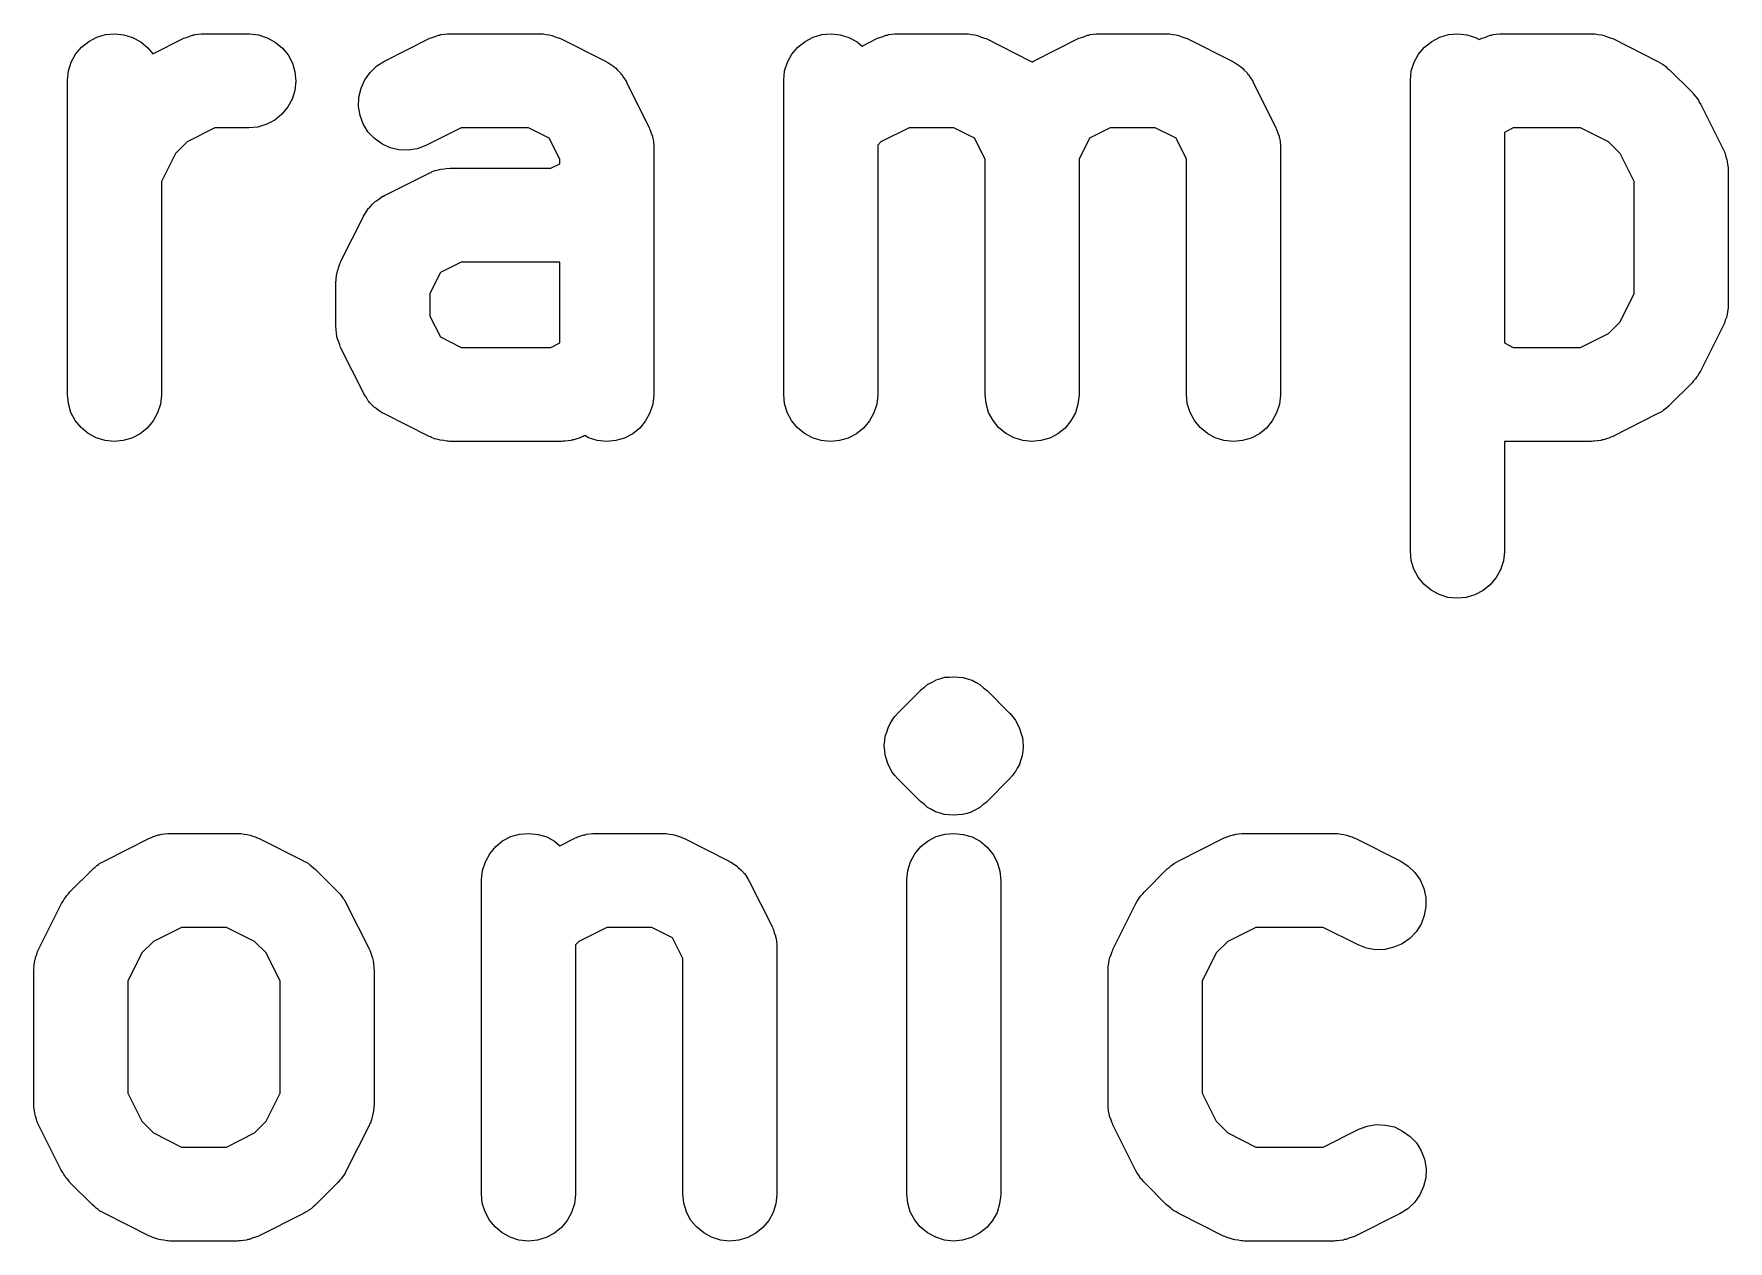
# Model space of a CAD drawing. Extents: x 89.4 to 162.8, y -140.2 to -79.8.
# Drawn here: x 139.05 to 144.46, y -139.26 to -135.41 of the extents above; entities that cross this region are included whole.
import ezdxf

# ---------------------------------------------------------------- set-up
doc = ezdxf.new("R2010")
doc.units = 0
doc.header["$MEASUREMENT"] = 0
doc.layers.add('BLACK', color=7, linetype='CONTINUOUS')

msp = doc.modelspace()

# ---------------------------------------------------------------- linework, layer by layer
at = {"layer": 'BLACK', "linetype": 'CONTINUOUS'}
for p, q in [((139.202, -135.456), (139.225, -135.438)), ((139.225, -135.438), (139.251, -135.424)), ((139.251, -135.424), (139.279, -135.416)), ((139.279, -135.416), (139.308, -135.414)), ((139.308, -135.414), (139.337, -135.417)), ((139.337, -135.417), (139.365, -135.425)), ((139.365, -135.425), (139.391, -135.439)), ((139.391, -135.439), (139.414, -135.458)), ((139.43, -135.478), (139.526, -135.429)), ((139.526, -135.429), (139.528, -135.428)), ((139.528, -135.428), (139.532, -135.427)), ((139.532, -135.427), (139.536, -135.425)), ((139.536, -135.425), (139.546, -135.422)), ((139.546, -135.422), (139.555, -135.418)), ((139.555, -135.418), (139.559, -135.418)), ((139.559, -135.418), (139.564, -135.416)), ((139.564, -135.416), (139.574, -135.415)), ((139.574, -135.415), (139.584, -135.414)), ((139.584, -135.414), (139.588, -135.414)), ((139.588, -135.414), (139.593, -135.414)), ((139.593, -135.414), (139.736, -135.414)), ((139.736, -135.414), (139.738, -135.414)), ((139.738, -135.414), (139.767, -135.417)), ((139.767, -135.417), (139.795, -135.426)), ((139.795, -135.426), (139.82, -135.44)), ((139.82, -135.44), (139.843, -135.459)), ((140.169, -135.501), (140.311, -135.429)), ((140.311, -135.429), (140.313, -135.428)), ((140.313, -135.428), (140.318, -135.427)), ((140.318, -135.427), (140.321, -135.425)), ((140.321, -135.425), (140.331, -135.422)), ((140.331, -135.422), (140.341, -135.418)), ((140.341, -135.418), (140.345, -135.418)), ((140.345, -135.418), (140.349, -135.416)), ((140.349, -135.416), (140.36, -135.415)), ((140.36, -135.415), (140.37, -135.414)), ((140.37, -135.414), (140.374, -135.414)), ((140.374, -135.414), (140.379, -135.414)), ((140.379, -135.414), (140.664, -135.414)), ((140.664, -135.414), (140.666, -135.414)), ((140.666, -135.414), (140.671, -135.414)), ((140.671, -135.414), (140.675, -135.414)), ((140.675, -135.414), (140.685, -135.416)), ((140.685, -135.416), (140.695, -135.417)), ((140.695, -135.417), (140.7, -135.418)), ((140.7, -135.418), (140.704, -135.419)), ((140.704, -135.419), (140.714, -135.423)), ((140.714, -135.423), (140.723, -135.426)), ((140.723, -135.426), (140.727, -135.428)), ((140.727, -135.428), (140.731, -135.429)), ((140.731, -135.429), (140.874, -135.501)), ((141.488, -135.456), (141.511, -135.438)), ((141.511, -135.438), (141.537, -135.424)), ((141.537, -135.424), (141.565, -135.416)), ((141.565, -135.416), (141.594, -135.414)), ((141.594, -135.414), (141.623, -135.417)), ((141.623, -135.417), (141.651, -135.425)), ((141.651, -135.425), (141.677, -135.439)), ((141.677, -135.439), (141.693, -135.453)), ((141.693, -135.453), (141.74, -135.429)), ((141.74, -135.429), (141.742, -135.428)), ((141.742, -135.428), (141.746, -135.427)), ((141.746, -135.427), (141.75, -135.425)), ((141.75, -135.425), (141.76, -135.422)), ((141.76, -135.422), (141.769, -135.418)), ((141.769, -135.418), (141.774, -135.418)), ((141.774, -135.418), (141.778, -135.416)), ((141.778, -135.416), (141.788, -135.415)), ((141.788, -135.415), (141.798, -135.414)), ((141.798, -135.414), (141.803, -135.414)), ((141.803, -135.414), (141.807, -135.414)), ((141.807, -135.414), (142.021, -135.414)), ((142.021, -135.414), (142.024, -135.414)), ((142.024, -135.414), (142.028, -135.414)), ((142.028, -135.414), (142.032, -135.414)), ((142.032, -135.414), (142.042, -135.416)), ((142.042, -135.416), (142.053, -135.417)), ((142.053, -135.417), (142.057, -135.418)), ((142.057, -135.418), (142.061, -135.419)), ((142.061, -135.419), (142.071, -135.423)), ((142.071, -135.423), (142.081, -135.426)), ((142.081, -135.426), (142.084, -135.428)), ((142.084, -135.428), (142.089, -135.429)), ((142.089, -135.429), (142.231, -135.501)), ((142.24, -135.501), (142.383, -135.429)), ((142.383, -135.429), (142.385, -135.428)), ((142.385, -135.428), (142.389, -135.427)), ((142.389, -135.427), (142.393, -135.425)), ((142.393, -135.425), (142.403, -135.422)), ((142.403, -135.422), (142.412, -135.418)), ((142.412, -135.418), (142.417, -135.418)), ((142.417, -135.418), (142.421, -135.416)), ((142.421, -135.416), (142.431, -135.415)), ((142.431, -135.415), (142.441, -135.414)), ((142.441, -135.414), (142.446, -135.414)), ((142.446, -135.414), (142.45, -135.414)), ((142.45, -135.414), (142.664, -135.414)), ((142.664, -135.414), (142.666, -135.414)), ((142.666, -135.414), (142.671, -135.414)), ((142.671, -135.414), (142.675, -135.414)), ((142.675, -135.414), (142.685, -135.416)), ((142.685, -135.416), (142.695, -135.417)), ((142.695, -135.417), (142.7, -135.418)), ((142.7, -135.418), (142.704, -135.419)), ((142.704, -135.419), (142.714, -135.423)), ((142.714, -135.423), (142.723, -135.426)), ((142.723, -135.426), (142.727, -135.428)), ((142.727, -135.428), (142.731, -135.429)), ((142.731, -135.429), (142.874, -135.501)), ((143.488, -135.456), (143.511, -135.438)), ((143.511, -135.438), (143.537, -135.424)), ((143.537, -135.424), (143.565, -135.416)), ((143.565, -135.416), (143.594, -135.414)), ((143.594, -135.414), (143.623, -135.417)), ((143.623, -135.417), (143.651, -135.425)), ((143.651, -135.425), (143.663, -135.432)), ((143.663, -135.432), (143.669, -135.429)), ((143.669, -135.429), (143.671, -135.428)), ((143.671, -135.428), (143.675, -135.427)), ((143.675, -135.427), (143.679, -135.425)), ((143.679, -135.425), (143.688, -135.422)), ((143.688, -135.422), (143.698, -135.418)), ((143.698, -135.418), (143.702, -135.418)), ((143.702, -135.418), (143.707, -135.416)), ((143.707, -135.416), (143.717, -135.415)), ((143.717, -135.415), (143.727, -135.414)), ((143.727, -135.414), (143.731, -135.414)), ((143.731, -135.414), (143.736, -135.414)), ((143.736, -135.414), (144.021, -135.414)), ((144.021, -135.414), (144.024, -135.414)), ((144.024, -135.414), (144.028, -135.414)), ((144.028, -135.414), (144.032, -135.414)), ((144.032, -135.414), (144.042, -135.416)), ((144.042, -135.416), (144.053, -135.417)), ((144.053, -135.417), (144.057, -135.418)), ((144.057, -135.418), (144.061, -135.419)), ((144.061, -135.419), (144.071, -135.423)), ((144.071, -135.423), (144.081, -135.426)), ((144.081, -135.426), (144.084, -135.428)), ((144.084, -135.428), (144.089, -135.429)), ((144.089, -135.429), (144.231, -135.501)), ((139.169, -135.504), (139.183, -135.479)), ((139.183, -135.479), (139.202, -135.456)), ((139.414, -135.458), (139.43, -135.478)), ((139.843, -135.459), (139.861, -135.481)), ((139.861, -135.481), (139.875, -135.507)), ((141.455, -135.504), (141.469, -135.479)), ((141.469, -135.479), (141.488, -135.456)), ((143.455, -135.504), (143.469, -135.479)), ((143.469, -135.479), (143.488, -135.456)), ((139.157, -135.561), (139.16, -135.532)), ((139.16, -135.532), (139.169, -135.504)), ((139.875, -135.507), (139.883, -135.535)), ((139.883, -135.535), (139.886, -135.565)), ((140.106, -135.56), (140.123, -135.537)), ((140.123, -135.537), (140.144, -135.516)), ((140.144, -135.516), (140.169, -135.501)), ((140.874, -135.501), (140.876, -135.502)), ((140.876, -135.502), (140.879, -135.504)), ((140.879, -135.504), (140.882, -135.505)), ((140.882, -135.505), (140.891, -135.512)), ((140.891, -135.512), (140.901, -135.518)), ((140.901, -135.518), (140.903, -135.52)), ((140.903, -135.52), (140.906, -135.522)), ((140.906, -135.522), (140.913, -135.53)), ((140.913, -135.53), (140.922, -135.538)), ((140.922, -135.538), (140.923, -135.541)), ((140.923, -135.541), (140.926, -135.543)), ((140.926, -135.543), (140.932, -135.553)), ((140.932, -135.553), (140.938, -135.562)), ((141.443, -135.561), (141.446, -135.532)), ((141.446, -135.532), (141.455, -135.504)), ((142.231, -135.501), (142.233, -135.502)), ((142.233, -135.502), (142.236, -135.503)), ((142.236, -135.503), (142.237, -135.503)), ((142.237, -135.503), (142.24, -135.501)), ((142.874, -135.501), (142.876, -135.502)), ((142.876, -135.502), (142.879, -135.504)), ((142.879, -135.504), (142.882, -135.505)), ((142.882, -135.505), (142.891, -135.512)), ((142.891, -135.512), (142.901, -135.518)), ((142.901, -135.518), (142.903, -135.52)), ((142.903, -135.52), (142.906, -135.522)), ((142.906, -135.522), (142.913, -135.53)), ((142.913, -135.53), (142.922, -135.538)), ((142.922, -135.538), (142.923, -135.541)), ((142.923, -135.541), (142.926, -135.543)), ((142.926, -135.543), (142.932, -135.553)), ((142.932, -135.553), (142.938, -135.562)), ((143.443, -135.561), (143.446, -135.532)), ((143.446, -135.532), (143.455, -135.504)), ((144.231, -135.501), (144.233, -135.502)), ((144.233, -135.502), (144.24, -135.506)), ((144.24, -135.506), (144.248, -135.51)), ((144.248, -135.51), (144.253, -135.514)), ((144.253, -135.514), (144.258, -135.518)), ((144.258, -135.518), (144.264, -135.524)), ((144.264, -135.524), (144.27, -135.529)), ((144.27, -135.529), (144.342, -135.6)), ((139.157, -135.564), (139.157, -135.561)), ((139.157, -136.564), (139.157, -135.564)), ((139.883, -135.594), (139.874, -135.622)), ((139.886, -135.565), (139.883, -135.594)), ((140.087, -135.616), (140.094, -135.587)), ((140.094, -135.587), (140.106, -135.56)), ((140.938, -135.562), (140.94, -135.565)), ((140.94, -135.565), (140.941, -135.568)), ((140.941, -135.568), (141.013, -135.711)), ((141.443, -135.564), (141.443, -135.561)), ((141.443, -136.564), (141.443, -135.564)), ((142.938, -135.562), (142.94, -135.565)), ((142.94, -135.565), (142.941, -135.568)), ((142.941, -135.568), (143.013, -135.711)), ((143.443, -135.564), (143.443, -135.561)), ((143.443, -137.064), (143.443, -135.564)), ((144.342, -135.6), (144.343, -135.602)), ((144.343, -135.602), (144.349, -135.608)), ((139.86, -135.647), (139.841, -135.67)), ((139.874, -135.622), (139.86, -135.647)), ((140.086, -135.645), (140.087, -135.616)), ((140.091, -135.674), (140.086, -135.645)), ((144.349, -135.608), (144.354, -135.615)), ((144.354, -135.615), (144.358, -135.62)), ((144.358, -135.62), (144.362, -135.625)), ((144.362, -135.625), (144.365, -135.632)), ((144.365, -135.632), (144.37, -135.639)), ((144.37, -135.639), (144.441, -135.782)), ((139.628, -135.714), (139.539, -135.758)), ((139.736, -135.714), (139.628, -135.714)), ((139.765, -135.711), (139.736, -135.714)), ((139.793, -135.702), (139.765, -135.711)), ((139.819, -135.689), (139.793, -135.702)), ((139.841, -135.67), (139.819, -135.689)), ((140.101, -135.701), (140.091, -135.674)), ((140.116, -135.726), (140.101, -135.701)), ((140.414, -135.714), (140.303, -135.769)), ((140.629, -135.714), (140.414, -135.714)), ((140.695, -135.747), (140.629, -135.714)), ((141.013, -135.711), (141.014, -135.713)), ((141.014, -135.713), (141.015, -135.717)), ((141.843, -135.714), (141.753, -135.758)), ((141.986, -135.714), (141.843, -135.714)), ((142.052, -135.747), (141.986, -135.714)), ((142.485, -135.714), (142.419, -135.747)), ((142.629, -135.714), (142.485, -135.714)), ((142.695, -135.747), (142.629, -135.714)), ((143.013, -135.711), (143.014, -135.713)), ((143.014, -135.713), (143.015, -135.717)), ((143.771, -135.714), (143.743, -135.728)), ((143.986, -135.714), (143.771, -135.714)), ((144.075, -135.758), (143.986, -135.714)), ((139.539, -135.758), (139.502, -135.795)), ((140.136, -135.747), (140.116, -135.726)), ((140.16, -135.765), (140.136, -135.747)), ((140.187, -135.777), (140.16, -135.765)), ((140.303, -135.769), (140.301, -135.77)), ((140.729, -135.813), (140.695, -135.747)), ((141.015, -135.717), (141.017, -135.721)), ((141.017, -135.721), (141.02, -135.731)), ((141.02, -135.731), (141.024, -135.74)), ((141.024, -135.74), (141.024, -135.744)), ((141.024, -135.744), (141.026, -135.749)), ((141.026, -135.749), (141.027, -135.759)), ((141.027, -135.759), (141.028, -135.769)), ((141.028, -135.769), (141.028, -135.773)), ((141.753, -135.758), (141.743, -135.769)), ((141.743, -135.769), (141.743, -136.564)), ((142.086, -135.813), (142.052, -135.747)), ((142.419, -135.747), (142.386, -135.813)), ((142.729, -135.813), (142.695, -135.747)), ((143.015, -135.717), (143.017, -135.721)), ((143.017, -135.721), (143.02, -135.731)), ((143.02, -135.731), (143.024, -135.74)), ((143.024, -135.74), (143.024, -135.744)), ((143.024, -135.744), (143.026, -135.749)), ((143.026, -135.749), (143.027, -135.759)), ((143.027, -135.759), (143.028, -135.769)), ((143.028, -135.769), (143.028, -135.773)), ((143.743, -135.728), (143.743, -136.399)), ((144.112, -135.795), (144.075, -135.758)), ((139.502, -135.795), (139.457, -135.885)), ((140.215, -135.784), (140.187, -135.777)), ((140.245, -135.785), (140.215, -135.784)), ((140.273, -135.78), (140.245, -135.785)), ((140.301, -135.77), (140.273, -135.78)), ((140.729, -135.828), (140.729, -135.813)), ((141.028, -135.773), (141.029, -135.778)), ((141.029, -135.778), (141.029, -136.564)), ((142.086, -136.564), (142.086, -135.813)), ((142.386, -135.813), (142.386, -136.564)), ((142.729, -136.564), (142.729, -135.813)), ((143.028, -135.773), (143.029, -135.778)), ((143.029, -135.778), (143.029, -136.564)), ((144.157, -135.885), (144.112, -135.795)), ((144.441, -135.782), (144.442, -135.784)), ((144.442, -135.784), (144.444, -135.788)), ((144.444, -135.788), (144.446, -135.792)), ((144.446, -135.792), (144.449, -135.802)), ((144.449, -135.802), (144.452, -135.812)), ((144.452, -135.812), (144.453, -135.816)), ((144.453, -135.816), (144.454, -135.82)), ((144.454, -135.82), (144.455, -135.83)), ((140.169, -135.929), (140.311, -135.858)), ((140.311, -135.858), (140.313, -135.857)), ((140.313, -135.857), (140.318, -135.856)), ((140.318, -135.856), (140.321, -135.853)), ((140.321, -135.853), (140.331, -135.85)), ((140.331, -135.85), (140.341, -135.847)), ((140.341, -135.847), (140.345, -135.846)), ((140.345, -135.846), (140.349, -135.845)), ((140.349, -135.845), (140.36, -135.844)), ((140.36, -135.844), (140.37, -135.842)), ((140.37, -135.842), (140.374, -135.843)), ((140.374, -135.843), (140.379, -135.842)), ((140.379, -135.842), (140.7, -135.842)), ((140.7, -135.842), (140.729, -135.828)), ((144.455, -135.83), (144.457, -135.84)), ((144.457, -135.84), (144.457, -135.845)), ((144.457, -135.845), (144.457, -135.849)), ((144.457, -135.849), (144.457, -136.278)), ((139.457, -135.885), (139.457, -136.564)), ((140.163, -135.932), (140.166, -135.931)), ((140.166, -135.931), (140.169, -135.929)), ((144.157, -136.242), (144.157, -135.885)), ((140.106, -135.989), (140.112, -135.98)), ((140.112, -135.98), (140.118, -135.97)), ((140.118, -135.97), (140.121, -135.968)), ((140.121, -135.968), (140.123, -135.965)), ((140.123, -135.965), (140.131, -135.957)), ((140.131, -135.957), (140.139, -135.949)), ((140.139, -135.949), (140.141, -135.947)), ((140.141, -135.947), (140.144, -135.945)), ((140.144, -135.945), (140.154, -135.939)), ((140.154, -135.939), (140.163, -135.932)), ((140.03, -136.139), (140.102, -135.996)), ((140.102, -135.995), (140.104, -135.992)), ((140.102, -135.996), (140.102, -135.995)), ((140.104, -135.992), (140.106, -135.989)), ((140.023, -136.157), (140.026, -136.147)), ((140.026, -136.147), (140.029, -136.143)), ((140.029, -136.143), (140.03, -136.139)), ((140.414, -136.142), (140.348, -136.175)), ((140.729, -136.142), (140.414, -136.142)), ((140.729, -136.399), (140.729, -136.142)), ((140.014, -136.204), (140.015, -136.2)), ((140.015, -136.196), (140.016, -136.185)), ((140.015, -136.2), (140.015, -136.196)), ((140.016, -136.185), (140.018, -136.175)), ((140.018, -136.175), (140.019, -136.171)), ((140.019, -136.171), (140.02, -136.167)), ((140.02, -136.167), (140.023, -136.157)), ((140.348, -136.175), (140.314, -136.242)), ((140.014, -136.206), (140.014, -136.204)), ((140.014, -136.349), (140.014, -136.206)), ((140.314, -136.242), (140.314, -136.314)), ((144.112, -136.332), (144.157, -136.242)), ((144.454, -136.309), (144.453, -136.313)), ((144.455, -136.299), (144.454, -136.309)), ((144.457, -136.289), (144.455, -136.299)), ((144.457, -136.278), (144.457, -136.28)), ((144.457, -136.28), (144.457, -136.284)), ((144.457, -136.284), (144.457, -136.289)), ((140.015, -136.354), (140.014, -136.349)), ((140.015, -136.358), (140.015, -136.354)), ((140.016, -136.368), (140.015, -136.358)), ((140.314, -136.314), (140.348, -136.38)), ((144.075, -136.369), (144.112, -136.332)), ((144.441, -136.345), (144.37, -136.488)), ((144.443, -136.341), (144.441, -136.345)), ((144.445, -136.337), (144.443, -136.341)), ((144.448, -136.327), (144.445, -136.337)), ((144.452, -136.318), (144.448, -136.327)), ((144.453, -136.313), (144.452, -136.318)), ((140.017, -136.378), (140.016, -136.368)), ((140.018, -136.383), (140.017, -136.378)), ((140.019, -136.387), (140.018, -136.383)), ((140.023, -136.397), (140.019, -136.387)), ((140.026, -136.406), (140.023, -136.397)), ((140.028, -136.41), (140.026, -136.406)), ((140.029, -136.414), (140.028, -136.41)), ((140.03, -136.416), (140.029, -136.414)), ((140.102, -136.559), (140.03, -136.416)), ((140.348, -136.38), (140.414, -136.414)), ((140.414, -136.414), (140.7, -136.414)), ((140.7, -136.414), (140.729, -136.399)), ((143.743, -136.399), (143.771, -136.414)), ((143.771, -136.414), (143.986, -136.414)), ((143.986, -136.414), (144.075, -136.369)), ((144.347, -136.52), (144.342, -136.527)), ((144.353, -136.514), (144.347, -136.52)), ((144.356, -136.509), (144.353, -136.514)), ((144.36, -136.504), (144.356, -136.509)), ((144.364, -136.497), (144.36, -136.504)), ((144.369, -136.49), (144.364, -136.497)), ((144.37, -136.488), (144.369, -136.49)), ((139.16, -136.593), (139.157, -136.564)), ((139.457, -136.566), (139.454, -136.595)), ((139.457, -136.564), (139.457, -136.566)), ((140.103, -136.562), (140.102, -136.559)), ((140.105, -136.565), (140.103, -136.562)), ((140.111, -136.574), (140.105, -136.565)), ((140.117, -136.584), (140.111, -136.574)), ((141.029, -136.566), (141.025, -136.595)), ((141.029, -136.564), (141.029, -136.566)), ((141.446, -136.593), (141.443, -136.564)), ((141.743, -136.566), (141.74, -136.595)), ((141.743, -136.564), (141.743, -136.566)), ((142.089, -136.593), (142.086, -136.564)), ((142.386, -136.566), (142.382, -136.595)), ((142.386, -136.564), (142.386, -136.566)), ((142.731, -136.593), (142.729, -136.564)), ((143.029, -136.566), (143.025, -136.595)), ((143.029, -136.564), (143.029, -136.566)), ((144.342, -136.527), (144.27, -136.598)), ((139.168, -136.621), (139.16, -136.593)), ((139.182, -136.647), (139.168, -136.621)), ((139.445, -136.623), (139.431, -136.648)), ((139.454, -136.595), (139.445, -136.623)), ((140.119, -136.586), (140.117, -136.584)), ((140.121, -136.589), (140.119, -136.586)), ((140.129, -136.597), (140.121, -136.589)), ((140.137, -136.605), (140.129, -136.597)), ((140.14, -136.607), (140.137, -136.605)), ((140.142, -136.609), (140.14, -136.607)), ((140.152, -136.616), (140.142, -136.609)), ((140.161, -136.622), (140.152, -136.616)), ((140.164, -136.624), (140.161, -136.622)), ((140.167, -136.625), (140.164, -136.624)), ((140.169, -136.626), (140.167, -136.625)), ((140.311, -136.698), (140.169, -136.626)), ((141.016, -136.623), (141.002, -136.648)), ((141.025, -136.595), (141.016, -136.623)), ((141.454, -136.621), (141.446, -136.593)), ((141.468, -136.647), (141.454, -136.621)), ((141.731, -136.623), (141.717, -136.648)), ((141.74, -136.595), (141.731, -136.623)), ((142.097, -136.621), (142.089, -136.593)), ((142.111, -136.647), (142.097, -136.621)), ((142.374, -136.623), (142.359, -136.648)), ((142.382, -136.595), (142.374, -136.623)), ((142.74, -136.621), (142.731, -136.593)), ((142.754, -136.647), (142.74, -136.621)), ((143.016, -136.623), (143.002, -136.648)), ((143.025, -136.595), (143.016, -136.623)), ((144.231, -136.626), (144.089, -136.698)), ((144.238, -136.622), (144.231, -136.626)), ((144.246, -136.618), (144.238, -136.622)), ((144.251, -136.614), (144.246, -136.618)), ((144.256, -136.611), (144.251, -136.614)), ((144.262, -136.605), (144.256, -136.611)), ((144.269, -136.6), (144.262, -136.605)), ((144.27, -136.598), (144.269, -136.6)), ((139.201, -136.669), (139.182, -136.647)), ((139.223, -136.688), (139.201, -136.669)), ((139.249, -136.702), (139.223, -136.688)), ((139.412, -136.671), (139.389, -136.689)), ((139.431, -136.648), (139.412, -136.671)), ((140.984, -136.671), (140.961, -136.689)), ((141.002, -136.648), (140.984, -136.671)), ((141.486, -136.669), (141.468, -136.647)), ((141.509, -136.688), (141.486, -136.669)), ((141.535, -136.702), (141.509, -136.688)), ((141.698, -136.671), (141.675, -136.689)), ((141.717, -136.648), (141.698, -136.671)), ((142.129, -136.669), (142.111, -136.647)), ((142.152, -136.688), (142.129, -136.669)), ((142.178, -136.702), (142.152, -136.688)), ((142.341, -136.671), (142.318, -136.689)), ((142.359, -136.648), (142.341, -136.671)), ((142.772, -136.669), (142.754, -136.647)), ((142.795, -136.688), (142.772, -136.669)), ((142.82, -136.702), (142.795, -136.688)), ((142.984, -136.671), (142.961, -136.689)), ((143.002, -136.648), (142.984, -136.671)), ((139.277, -136.711), (139.249, -136.702)), ((139.306, -136.714), (139.277, -136.711)), ((139.335, -136.711), (139.306, -136.714)), ((139.363, -136.703), (139.335, -136.711)), ((139.389, -136.689), (139.363, -136.703)), ((140.316, -136.699), (140.311, -136.698)), ((140.319, -136.701), (140.316, -136.699)), ((140.329, -136.705), (140.319, -136.701)), ((140.339, -136.708), (140.329, -136.705)), ((140.343, -136.709), (140.339, -136.708)), ((140.347, -136.71), (140.343, -136.709)), ((140.358, -136.711), (140.347, -136.71)), ((140.368, -136.713), (140.358, -136.711)), ((140.372, -136.713), (140.368, -136.713)), ((140.376, -136.714), (140.372, -136.713)), ((140.379, -136.714), (140.376, -136.714)), ((140.736, -136.714), (140.379, -136.714)), ((140.74, -136.713), (140.736, -136.714)), ((140.745, -136.713), (140.74, -136.713)), ((140.755, -136.712), (140.745, -136.713)), ((140.765, -136.711), (140.755, -136.712)), ((140.769, -136.709), (140.765, -136.711)), ((140.773, -136.709), (140.769, -136.709)), ((140.783, -136.705), (140.773, -136.709)), ((140.793, -136.702), (140.783, -136.705)), ((140.797, -136.7), (140.793, -136.702)), ((140.801, -136.699), (140.797, -136.7)), ((140.803, -136.698), (140.801, -136.699)), ((140.808, -136.695), (140.803, -136.698)), ((140.82, -136.702), (140.808, -136.695)), ((140.848, -136.711), (140.82, -136.702)), ((140.878, -136.714), (140.848, -136.711)), ((140.907, -136.711), (140.878, -136.714)), ((140.935, -136.703), (140.907, -136.711)), ((140.961, -136.689), (140.935, -136.703)), ((141.563, -136.711), (141.535, -136.702)), ((141.592, -136.714), (141.563, -136.711)), ((141.621, -136.711), (141.592, -136.714)), ((141.649, -136.703), (141.621, -136.711)), ((141.675, -136.689), (141.649, -136.703)), ((142.206, -136.711), (142.178, -136.702)), ((142.235, -136.714), (142.206, -136.711)), ((142.264, -136.711), (142.235, -136.714)), ((142.292, -136.703), (142.264, -136.711)), ((142.318, -136.689), (142.292, -136.703)), ((142.848, -136.711), (142.82, -136.702)), ((142.878, -136.714), (142.848, -136.711)), ((142.907, -136.711), (142.878, -136.714)), ((142.935, -136.703), (142.907, -136.711)), ((142.961, -136.689), (142.935, -136.703)), ((144.021, -136.714), (143.743, -136.714)), ((143.743, -136.714), (143.743, -137.064)), ((144.026, -136.713), (144.021, -136.714)), ((144.03, -136.713), (144.026, -136.713)), ((144.04, -136.712), (144.03, -136.713)), ((144.051, -136.711), (144.04, -136.712)), ((144.055, -136.709), (144.051, -136.711)), ((144.059, -136.709), (144.055, -136.709)), ((144.069, -136.705), (144.059, -136.709)), ((144.079, -136.702), (144.069, -136.705)), ((144.082, -136.7), (144.079, -136.702)), ((144.087, -136.699), (144.082, -136.7)), ((144.089, -136.698), (144.087, -136.699)), ((143.446, -137.093), (143.443, -137.064)), ((143.743, -137.066), (143.74, -137.095)), ((143.743, -137.064), (143.743, -137.066)), ((143.454, -137.121), (143.446, -137.093)), ((143.468, -137.147), (143.454, -137.121)), ((143.74, -137.095), (143.731, -137.123)), ((143.486, -137.169), (143.468, -137.147)), ((143.509, -137.188), (143.486, -137.169)), ((143.698, -137.171), (143.675, -137.189)), ((143.717, -137.148), (143.698, -137.171)), ((143.731, -137.123), (143.717, -137.148)), ((143.535, -137.202), (143.509, -137.188)), ((143.563, -137.211), (143.535, -137.202)), ((143.592, -137.214), (143.563, -137.211)), ((143.621, -137.211), (143.592, -137.214)), ((143.649, -137.203), (143.621, -137.211)), ((143.675, -137.189), (143.649, -137.203)), ((141.881, -137.506), (141.892, -137.497)), ((141.892, -137.497), (141.903, -137.488)), ((141.903, -137.488), (141.903, -137.488)), ((141.903, -137.488), (141.904, -137.488)), ((141.904, -137.488), (141.917, -137.481)), ((141.904, -137.488), (141.904, -137.488)), ((141.904, -137.488), (141.904, -137.488)), ((141.917, -137.481), (141.929, -137.475)), ((141.929, -137.475), (141.93, -137.474)), ((141.929, -137.475), (141.929, -137.475)), ((141.93, -137.474), (141.944, -137.47)), ((141.93, -137.474), (141.93, -137.474)), ((141.93, -137.474), (141.93, -137.474)), ((141.944, -137.47), (141.957, -137.466)), ((141.957, -137.466), (141.957, -137.466)), ((141.957, -137.466), (141.958, -137.466)), ((141.958, -137.466), (141.972, -137.465)), ((141.958, -137.466), (141.958, -137.466)), ((141.958, -137.466), (141.958, -137.466)), ((141.972, -137.465), (141.986, -137.464)), ((141.986, -137.464), (141.987, -137.464)), ((141.987, -137.464), (141.987, -137.464)), ((141.987, -137.464), (141.987, -137.464)), ((141.987, -137.464), (141.987, -137.464)), ((141.987, -137.464), (142.001, -137.465)), ((142.001, -137.465), (142.015, -137.467)), ((142.015, -137.467), (142.016, -137.467)), ((142.016, -137.467), (142.016, -137.467)), ((142.016, -137.467), (142.016, -137.467)), ((142.016, -137.467), (142.016, -137.467)), ((142.016, -137.467), (142.03, -137.471)), ((142.03, -137.471), (142.043, -137.475)), ((142.043, -137.475), (142.044, -137.475)), ((142.044, -137.475), (142.044, -137.475)), ((142.044, -137.475), (142.044, -137.475)), ((142.044, -137.475), (142.044, -137.475)), ((142.044, -137.475), (142.057, -137.482)), ((142.057, -137.482), (142.069, -137.489)), ((142.069, -137.489), (142.069, -137.489)), ((142.069, -137.489), (142.07, -137.489)), ((142.07, -137.489), (142.07, -137.489)), ((142.07, -137.489), (142.07, -137.49)), ((142.07, -137.49), (142.081, -137.499)), ((142.081, -137.499), (142.092, -137.508)), ((141.808, -137.579), (141.88, -137.508)), ((141.88, -137.507), (141.881, -137.506)), ((141.88, -137.508), (141.88, -137.507)), ((141.88, -137.507), (141.88, -137.507)), ((141.88, -137.507), (141.88, -137.507)), ((141.881, -137.506), (141.881, -137.506)), ((141.881, -137.506), (141.881, -137.506)), ((141.881, -137.506), (141.881, -137.506)), ((142.092, -137.508), (142.163, -137.579)), ((141.783, -137.614), (141.79, -137.602)), ((141.79, -137.601), (141.799, -137.59)), ((141.79, -137.602), (141.79, -137.601)), ((141.79, -137.601), (141.79, -137.601)), ((141.799, -137.59), (141.808, -137.579)), ((142.163, -137.579), (142.164, -137.58)), ((142.164, -137.58), (142.164, -137.58)), ((142.164, -137.58), (142.164, -137.58)), ((142.164, -137.58), (142.165, -137.58)), ((142.165, -137.58), (142.174, -137.592)), ((142.174, -137.592), (142.182, -137.602)), ((142.182, -137.602), (142.183, -137.603)), ((142.183, -137.603), (142.183, -137.603)), ((142.183, -137.603), (142.189, -137.616)), ((141.766, -137.669), (141.767, -137.655)), ((141.767, -137.654), (141.772, -137.641)), ((141.767, -137.655), (141.767, -137.654)), ((141.767, -137.655), (141.767, -137.655)), ((141.772, -137.641), (141.776, -137.627)), ((141.776, -137.626), (141.783, -137.614)), ((141.776, -137.627), (141.776, -137.626)), ((141.776, -137.627), (141.776, -137.627)), ((142.189, -137.616), (142.196, -137.628)), ((142.196, -137.628), (142.196, -137.629)), ((142.196, -137.629), (142.196, -137.629)), ((142.196, -137.629), (142.2, -137.643)), ((142.2, -137.643), (142.204, -137.656)), ((142.204, -137.656), (142.204, -137.657)), ((142.204, -137.657), (142.205, -137.657)), ((142.205, -137.657), (142.206, -137.671)), ((141.764, -137.683), (141.766, -137.669)), ((141.764, -137.684), (141.764, -137.683)), ((141.766, -137.699), (141.764, -137.684)), ((141.764, -137.684), (141.764, -137.684)), ((141.767, -137.713), (141.766, -137.699)), ((141.767, -137.714), (141.767, -137.713)), ((141.767, -137.713), (141.767, -137.713)), ((141.771, -137.727), (141.767, -137.714)), ((142.204, -137.716), (142.2, -137.729)), ((142.206, -137.701), (142.204, -137.715)), ((142.204, -137.715), (142.204, -137.715)), ((142.204, -137.715), (142.204, -137.716)), ((142.206, -137.671), (142.207, -137.686)), ((142.207, -137.687), (142.206, -137.701)), ((142.207, -137.686), (142.207, -137.686)), ((142.207, -137.686), (142.207, -137.687)), ((141.775, -137.741), (141.771, -137.727)), ((141.775, -137.742), (141.775, -137.741)), ((141.775, -137.741), (141.775, -137.741)), ((141.782, -137.754), (141.775, -137.742)), ((141.788, -137.767), (141.782, -137.754)), ((141.789, -137.767), (141.788, -137.767)), ((141.789, -137.768), (141.789, -137.767)), ((141.798, -137.779), (141.789, -137.768)), ((142.181, -137.769), (142.172, -137.78)), ((142.182, -137.768), (142.181, -137.769)), ((142.181, -137.769), (142.181, -137.769)), ((142.188, -137.756), (142.182, -137.768)), ((142.195, -137.744), (142.188, -137.756)), ((142.196, -137.743), (142.195, -137.743)), ((142.195, -137.743), (142.195, -137.744)), ((142.2, -137.729), (142.196, -137.743)), ((141.807, -137.79), (141.798, -137.779)), ((141.808, -137.79), (141.807, -137.79)), ((141.807, -137.79), (141.807, -137.79)), ((141.807, -137.79), (141.807, -137.79)), ((141.808, -137.791), (141.808, -137.79)), ((141.88, -137.862), (141.808, -137.791)), ((142.163, -137.791), (142.092, -137.862)), ((142.172, -137.78), (142.163, -137.791)), ((141.891, -137.871), (141.88, -137.862)), ((141.901, -137.88), (141.891, -137.871)), ((142.079, -137.873), (142.068, -137.882)), ((142.09, -137.864), (142.079, -137.873)), ((142.091, -137.864), (142.09, -137.864)), ((142.092, -137.862), (142.091, -137.863)), ((142.091, -137.863), (142.091, -137.863)), ((142.091, -137.863), (142.091, -137.863)), ((142.091, -137.863), (142.091, -137.864)), ((142.091, -137.864), (142.091, -137.864)), ((142.091, -137.864), (142.091, -137.864)), ((141.902, -137.881), (141.901, -137.88)), ((141.915, -137.888), (141.902, -137.881)), ((141.902, -137.881), (141.902, -137.881)), ((141.902, -137.881), (141.902, -137.881)), ((141.902, -137.881), (141.902, -137.881)), ((141.927, -137.895), (141.915, -137.888)), ((141.928, -137.895), (141.927, -137.895)), ((141.927, -137.895), (141.927, -137.895)), ((141.942, -137.899), (141.928, -137.895)), ((141.928, -137.895), (141.928, -137.895)), ((141.928, -137.895), (141.928, -137.895)), ((141.955, -137.903), (141.942, -137.899)), ((141.956, -137.903), (141.955, -137.903)), ((141.955, -137.903), (141.955, -137.903)), ((141.97, -137.905), (141.956, -137.903)), ((141.956, -137.903), (141.956, -137.903)), ((141.956, -137.903), (141.956, -137.903)), ((141.984, -137.906), (141.97, -137.905)), ((141.985, -137.906), (141.984, -137.906)), ((141.984, -137.906), (141.984, -137.906)), ((141.999, -137.905), (141.985, -137.906)), ((141.985, -137.906), (141.985, -137.906)), ((141.985, -137.906), (141.985, -137.906)), ((142.013, -137.904), (141.999, -137.905)), ((142.014, -137.904), (142.013, -137.904)), ((142.028, -137.9), (142.014, -137.904)), ((142.014, -137.904), (142.014, -137.904)), ((142.014, -137.904), (142.014, -137.904)), ((142.014, -137.904), (142.014, -137.904)), ((142.041, -137.896), (142.028, -137.9)), ((142.042, -137.896), (142.041, -137.896)), ((142.055, -137.889), (142.042, -137.895)), ((142.042, -137.895), (142.042, -137.895)), ((142.042, -137.895), (142.042, -137.896)), ((142.042, -137.896), (142.042, -137.896)), ((142.067, -137.882), (142.055, -137.889)), ((142.068, -137.882), (142.067, -137.882)), ((142.068, -137.882), (142.068, -137.882)), ((142.068, -137.882), (142.068, -137.882)), ((142.068, -137.882), (142.068, -137.882)), ((139.276, -138.051), (139.419, -137.979)), ((139.419, -137.979), (139.421, -137.978)), ((139.421, -137.978), (139.425, -137.977)), ((139.425, -137.977), (139.429, -137.975)), ((139.429, -137.975), (139.438, -137.972)), ((139.438, -137.972), (139.448, -137.968)), ((139.448, -137.968), (139.452, -137.968)), ((139.452, -137.968), (139.457, -137.966)), ((139.457, -137.966), (139.467, -137.965)), ((139.467, -137.965), (139.477, -137.964)), ((139.477, -137.964), (139.481, -137.964)), ((139.481, -137.964), (139.486, -137.964)), ((139.486, -137.964), (139.7, -137.964)), ((139.7, -137.964), (139.702, -137.964)), ((139.702, -137.964), (139.706, -137.964)), ((139.706, -137.964), (139.711, -137.964)), ((139.711, -137.964), (139.721, -137.966)), ((139.721, -137.966), (139.731, -137.967)), ((139.731, -137.967), (139.735, -137.968)), ((139.735, -137.968), (139.74, -137.969)), ((139.74, -137.969), (139.749, -137.973)), ((139.749, -137.973), (139.759, -137.976)), ((139.759, -137.976), (139.763, -137.978)), ((139.763, -137.978), (139.767, -137.979)), ((139.767, -137.979), (139.91, -138.051)), ((140.546, -137.988), (140.572, -137.974)), ((140.572, -137.974), (140.6, -137.966)), ((140.6, -137.966), (140.63, -137.964)), ((140.63, -137.964), (140.659, -137.967)), ((140.659, -137.967), (140.687, -137.975)), ((140.687, -137.975), (140.712, -137.989)), ((140.729, -138.003), (140.776, -137.979)), ((140.776, -137.979), (140.778, -137.978)), ((140.778, -137.978), (140.782, -137.977)), ((140.782, -137.977), (140.786, -137.975)), ((140.786, -137.975), (140.796, -137.972)), ((140.796, -137.972), (140.805, -137.968)), ((140.805, -137.968), (140.809, -137.968)), ((140.809, -137.968), (140.814, -137.966)), ((140.814, -137.966), (140.824, -137.965)), ((140.824, -137.965), (140.834, -137.964)), ((140.834, -137.964), (140.838, -137.964)), ((140.838, -137.964), (140.843, -137.964)), ((140.843, -137.964), (141.057, -137.964)), ((141.057, -137.964), (141.059, -137.964)), ((141.059, -137.964), (141.064, -137.964)), ((141.064, -137.964), (141.068, -137.964)), ((141.068, -137.964), (141.078, -137.966)), ((141.078, -137.966), (141.088, -137.967)), ((141.088, -137.967), (141.093, -137.968)), ((141.093, -137.968), (141.097, -137.969)), ((141.097, -137.969), (141.106, -137.973)), ((141.106, -137.973), (141.116, -137.976)), ((141.116, -137.976), (141.12, -137.978)), ((141.12, -137.978), (141.124, -137.979)), ((141.124, -137.979), (141.267, -138.051)), ((141.904, -137.988), (141.93, -137.974)), ((141.93, -137.974), (141.958, -137.966)), ((141.958, -137.966), (141.987, -137.964)), ((141.987, -137.964), (142.016, -137.967)), ((142.016, -137.967), (142.044, -137.975)), ((142.044, -137.975), (142.07, -137.989)), ((142.704, -138.051), (142.847, -137.979)), ((142.847, -137.979), (142.849, -137.978)), ((142.849, -137.978), (142.853, -137.977)), ((142.853, -137.977), (142.857, -137.975)), ((142.857, -137.975), (142.867, -137.972)), ((142.867, -137.972), (142.877, -137.968)), ((142.877, -137.968), (142.881, -137.968)), ((142.881, -137.968), (142.885, -137.966)), ((142.885, -137.966), (142.895, -137.965)), ((142.895, -137.965), (142.905, -137.964)), ((142.905, -137.964), (142.91, -137.964)), ((142.91, -137.964), (142.914, -137.964)), ((142.914, -137.964), (143.2, -137.964)), ((143.2, -137.964), (143.202, -137.964)), ((143.202, -137.964), (143.206, -137.964)), ((143.206, -137.964), (143.211, -137.964)), ((143.211, -137.964), (143.221, -137.966)), ((143.221, -137.966), (143.231, -137.967)), ((143.231, -137.967), (143.235, -137.968)), ((143.235, -137.968), (143.24, -137.969)), ((143.24, -137.969), (143.249, -137.973)), ((143.249, -137.973), (143.259, -137.976)), ((143.259, -137.976), (143.263, -137.978)), ((143.263, -137.978), (143.267, -137.979)), ((143.267, -137.979), (143.41, -138.051)), ((140.491, -138.054), (140.505, -138.029)), ((140.505, -138.029), (140.524, -138.006)), ((140.524, -138.006), (140.546, -137.988)), ((140.712, -137.989), (140.729, -138.003)), ((141.848, -138.054), (141.862, -138.029)), ((141.862, -138.029), (141.881, -138.006)), ((141.881, -138.006), (141.904, -137.988)), ((142.07, -137.989), (142.092, -138.008)), ((142.092, -138.008), (142.111, -138.031)), ((142.111, -138.031), (142.124, -138.056)), ((139.165, -138.15), (139.237, -138.079)), ((139.237, -138.079), (139.238, -138.077)), ((139.238, -138.077), (139.245, -138.072)), ((139.245, -138.072), (139.251, -138.066)), ((139.251, -138.066), (139.256, -138.063)), ((139.256, -138.063), (139.261, -138.059)), ((139.261, -138.059), (139.269, -138.055)), ((139.269, -138.055), (139.276, -138.051)), ((139.91, -138.051), (139.912, -138.052)), ((139.912, -138.052), (139.919, -138.056)), ((139.919, -138.056), (139.926, -138.06)), ((139.926, -138.06), (139.931, -138.064)), ((139.931, -138.064), (139.936, -138.068)), ((139.936, -138.068), (139.942, -138.074)), ((139.942, -138.074), (139.949, -138.079)), ((139.949, -138.079), (140.02, -138.15)), ((140.479, -138.111), (140.482, -138.082)), ((140.482, -138.082), (140.491, -138.054)), ((141.267, -138.051), (141.269, -138.052)), ((141.269, -138.052), (141.272, -138.054)), ((141.272, -138.054), (141.275, -138.055)), ((141.275, -138.055), (141.284, -138.062)), ((141.284, -138.062), (141.294, -138.068)), ((141.294, -138.068), (141.296, -138.07)), ((141.296, -138.07), (141.298, -138.072)), ((141.298, -138.072), (141.306, -138.08)), ((141.306, -138.08), (141.315, -138.088)), ((141.315, -138.088), (141.316, -138.091)), ((141.316, -138.091), (141.319, -138.093)), ((141.319, -138.093), (141.325, -138.103)), ((141.836, -138.111), (141.839, -138.082)), ((141.839, -138.082), (141.848, -138.054)), ((142.124, -138.056), (142.133, -138.084)), ((142.133, -138.084), (142.136, -138.114)), ((142.594, -138.15), (142.665, -138.079)), ((142.665, -138.079), (142.667, -138.077)), ((142.667, -138.077), (142.673, -138.072)), ((142.673, -138.072), (142.68, -138.066)), ((142.68, -138.066), (142.685, -138.063)), ((142.685, -138.063), (142.69, -138.059)), ((142.69, -138.059), (142.697, -138.055)), ((142.697, -138.055), (142.704, -138.051)), ((143.41, -138.051), (143.412, -138.052)), ((143.412, -138.052), (143.436, -138.068)), ((143.436, -138.068), (143.457, -138.088)), ((143.457, -138.088), (143.474, -138.112)), ((140.479, -138.114), (140.479, -138.111)), ((140.479, -139.114), (140.479, -138.114)), ((141.325, -138.103), (141.331, -138.112)), ((141.331, -138.112), (141.332, -138.115)), ((141.332, -138.115), (141.334, -138.118)), ((141.334, -138.118), (141.406, -138.261)), ((141.836, -138.114), (141.836, -138.111)), ((141.836, -139.114), (141.836, -138.114)), ((142.136, -138.114), (142.136, -139.114)), ((143.474, -138.112), (143.486, -138.139)), ((143.486, -138.139), (143.492, -138.168)), ((139.066, -138.332), (139.137, -138.189)), ((139.137, -138.189), (139.138, -138.187)), ((139.138, -138.187), (139.143, -138.18)), ((139.143, -138.18), (139.147, -138.173)), ((139.147, -138.173), (139.151, -138.168)), ((139.151, -138.168), (139.154, -138.163)), ((139.154, -138.163), (139.16, -138.157)), ((139.16, -138.157), (139.165, -138.15)), ((140.02, -138.15), (140.022, -138.152)), ((140.022, -138.152), (140.027, -138.158)), ((140.027, -138.158), (140.033, -138.165)), ((140.033, -138.165), (140.036, -138.17)), ((140.036, -138.17), (140.04, -138.175)), ((140.04, -138.175), (140.044, -138.182)), ((140.044, -138.182), (140.048, -138.189)), ((140.048, -138.189), (140.12, -138.332)), ((142.494, -138.332), (142.566, -138.189)), ((142.566, -138.189), (142.567, -138.187)), ((142.567, -138.187), (142.571, -138.18)), ((142.571, -138.18), (142.575, -138.173)), ((142.575, -138.173), (142.579, -138.168)), ((142.579, -138.168), (142.583, -138.163)), ((142.583, -138.163), (142.589, -138.157)), ((142.589, -138.157), (142.594, -138.15)), ((143.492, -138.197), (143.487, -138.226)), ((143.492, -138.168), (143.492, -138.197)), ((143.477, -138.253), (143.461, -138.278)), ((143.487, -138.226), (143.477, -138.253)), ((139.432, -138.308), (139.395, -138.345)), ((139.521, -138.264), (139.432, -138.308)), ((139.665, -138.264), (139.521, -138.264)), ((139.754, -138.308), (139.665, -138.264)), ((139.791, -138.345), (139.754, -138.308)), ((140.789, -138.308), (140.779, -138.319)), ((140.878, -138.264), (140.789, -138.308)), ((141.022, -138.264), (140.878, -138.264)), ((141.088, -138.297), (141.022, -138.264)), ((141.121, -138.363), (141.088, -138.297)), ((141.406, -138.261), (141.407, -138.263)), ((141.407, -138.263), (141.408, -138.267)), ((141.408, -138.267), (141.41, -138.271)), ((141.41, -138.271), (141.413, -138.281)), ((141.413, -138.281), (141.417, -138.29)), ((141.417, -138.29), (141.417, -138.294)), ((141.417, -138.294), (141.419, -138.299)), ((141.419, -138.299), (141.42, -138.309)), ((141.42, -138.309), (141.421, -138.319)), ((142.86, -138.308), (142.823, -138.345)), ((142.95, -138.264), (142.86, -138.308)), ((143.165, -138.264), (142.95, -138.264)), ((143.276, -138.319), (143.165, -138.264)), ((143.441, -138.299), (143.417, -138.316)), ((143.461, -138.278), (143.441, -138.299)), ((139.053, -138.368), (139.055, -138.364)), ((139.055, -138.36), (139.059, -138.35)), ((139.055, -138.364), (139.055, -138.36)), ((139.059, -138.35), (139.062, -138.34)), ((139.062, -138.34), (139.064, -138.336)), ((139.064, -138.336), (139.066, -138.332)), ((139.395, -138.345), (139.35, -138.435)), ((139.836, -138.435), (139.791, -138.345)), ((140.12, -138.332), (140.121, -138.334)), ((140.121, -138.334), (140.122, -138.338)), ((140.122, -138.338), (140.124, -138.342)), ((140.124, -138.342), (140.127, -138.352)), ((140.127, -138.352), (140.131, -138.362)), ((140.131, -138.362), (140.132, -138.366)), ((140.779, -138.319), (140.779, -139.114)), ((141.121, -139.114), (141.121, -138.363)), ((141.421, -138.319), (141.421, -138.323)), ((141.421, -138.323), (141.421, -138.328)), ((141.421, -138.328), (141.421, -139.114)), ((142.482, -138.368), (142.483, -138.364)), ((142.483, -138.364), (142.484, -138.36)), ((142.484, -138.36), (142.488, -138.35)), ((142.488, -138.35), (142.491, -138.34)), ((142.491, -138.34), (142.493, -138.336)), ((142.493, -138.336), (142.494, -138.332)), ((142.823, -138.345), (142.779, -138.435)), ((143.303, -138.33), (143.276, -138.319)), ((143.332, -138.335), (143.303, -138.33)), ((143.361, -138.334), (143.332, -138.335)), ((143.39, -138.327), (143.361, -138.334)), ((143.417, -138.316), (143.39, -138.327)), ((139.05, -138.388), (139.052, -138.378)), ((139.051, -138.393), (139.05, -138.388)), ((139.05, -138.397), (139.051, -138.393)), ((139.05, -138.399), (139.05, -138.397)), ((139.05, -138.828), (139.05, -138.399)), ((139.052, -138.378), (139.053, -138.368)), ((140.132, -138.366), (140.133, -138.37)), ((140.133, -138.37), (140.134, -138.38)), ((140.134, -138.38), (140.135, -138.39)), ((140.135, -138.39), (140.135, -138.395)), ((140.135, -138.395), (140.136, -138.399)), ((140.136, -138.399), (140.136, -138.828)), ((142.479, -138.388), (142.481, -138.378)), ((142.479, -138.393), (142.479, -138.388)), ((142.479, -138.397), (142.479, -138.393)), ((142.479, -138.399), (142.479, -138.397)), ((142.479, -138.828), (142.479, -138.399)), ((142.481, -138.378), (142.482, -138.368)), ((139.35, -138.435), (139.35, -138.792)), ((139.836, -138.792), (139.836, -138.435)), ((142.779, -138.435), (142.779, -138.792)), ((139.35, -138.792), (139.395, -138.882)), ((139.791, -138.882), (139.836, -138.792)), ((142.779, -138.792), (142.823, -138.882)), ((139.05, -138.832), (139.05, -138.828)), ((139.05, -138.837), (139.05, -138.832)), ((139.052, -138.847), (139.05, -138.837)), ((139.053, -138.857), (139.052, -138.847)), ((140.134, -138.849), (140.132, -138.859)), ((140.135, -138.839), (140.134, -138.849)), ((140.136, -138.83), (140.135, -138.834)), ((140.135, -138.834), (140.135, -138.839)), ((140.136, -138.828), (140.136, -138.83)), ((142.479, -138.832), (142.479, -138.828)), ((142.479, -138.837), (142.479, -138.832)), ((142.48, -138.847), (142.479, -138.837)), ((142.481, -138.857), (142.48, -138.847)), ((139.054, -138.861), (139.053, -138.857)), ((139.055, -138.866), (139.054, -138.861)), ((139.058, -138.875), (139.055, -138.866)), ((139.061, -138.885), (139.058, -138.875)), ((139.063, -138.889), (139.061, -138.885)), ((139.065, -138.893), (139.063, -138.889)), ((139.066, -138.895), (139.065, -138.893)), ((139.137, -139.038), (139.066, -138.895)), ((139.395, -138.882), (139.432, -138.919)), ((139.754, -138.919), (139.791, -138.882)), ((140.12, -138.895), (140.048, -139.038)), ((140.121, -138.891), (140.12, -138.895)), ((140.124, -138.887), (140.121, -138.891)), ((140.127, -138.877), (140.124, -138.887)), ((140.13, -138.868), (140.127, -138.877)), ((140.131, -138.863), (140.13, -138.868)), ((140.132, -138.859), (140.131, -138.863)), ((142.483, -138.861), (142.481, -138.857)), ((142.483, -138.866), (142.483, -138.861)), ((142.487, -138.875), (142.483, -138.866)), ((142.49, -138.885), (142.487, -138.875)), ((142.492, -138.889), (142.49, -138.885)), ((142.493, -138.893), (142.492, -138.889)), ((142.494, -138.895), (142.493, -138.893)), ((142.566, -139.038), (142.494, -138.895)), ((142.823, -138.882), (142.86, -138.919)), ((143.278, -138.907), (143.305, -138.897)), ((143.305, -138.897), (143.334, -138.892)), ((143.334, -138.892), (143.363, -138.894)), ((143.363, -138.894), (143.392, -138.9)), ((143.392, -138.9), (143.418, -138.913)), ((139.432, -138.919), (139.521, -138.964)), ((139.665, -138.964), (139.754, -138.919)), ((142.86, -138.919), (142.95, -138.964)), ((143.165, -138.964), (143.276, -138.908)), ((143.276, -138.908), (143.278, -138.907)), ((143.418, -138.913), (143.442, -138.93)), ((143.442, -138.93), (143.462, -138.951)), ((143.462, -138.951), (143.477, -138.976)), ((139.521, -138.964), (139.665, -138.964)), ((142.95, -138.964), (143.165, -138.964)), ((143.477, -138.976), (143.488, -139.003)), ((143.488, -139.003), (143.493, -139.032)), ((139.142, -139.045), (139.137, -139.038)), ((139.146, -139.052), (139.142, -139.045)), ((139.15, -139.057), (139.146, -139.052)), ((139.153, -139.063), (139.15, -139.057)), ((139.159, -139.069), (139.153, -139.063)), ((140.032, -139.064), (140.026, -139.07)), ((140.035, -139.059), (140.032, -139.064)), ((140.039, -139.054), (140.035, -139.059)), ((140.043, -139.047), (140.039, -139.054)), ((140.047, -139.04), (140.043, -139.047)), ((140.048, -139.038), (140.047, -139.04)), ((142.57, -139.045), (142.566, -139.038)), ((142.574, -139.052), (142.57, -139.045)), ((142.578, -139.057), (142.574, -139.052)), ((142.581, -139.063), (142.578, -139.057)), ((142.587, -139.069), (142.581, -139.063)), ((143.492, -139.062), (143.485, -139.09)), ((143.493, -139.032), (143.492, -139.062)), ((139.164, -139.075), (139.159, -139.069)), ((139.165, -139.077), (139.164, -139.075)), ((139.237, -139.148), (139.165, -139.077)), ((140.02, -139.077), (139.949, -139.148)), ((140.026, -139.07), (140.02, -139.077)), ((140.481, -139.143), (140.479, -139.114)), ((140.779, -139.116), (140.775, -139.145)), ((140.779, -139.114), (140.779, -139.116)), ((141.124, -139.143), (141.121, -139.114)), ((141.421, -139.116), (141.418, -139.145)), ((141.421, -139.114), (141.421, -139.116)), ((141.839, -139.143), (141.836, -139.114)), ((142.136, -139.116), (142.132, -139.145)), ((142.136, -139.114), (142.136, -139.116)), ((142.592, -139.075), (142.587, -139.069)), ((142.594, -139.077), (142.592, -139.075)), ((142.665, -139.148), (142.594, -139.077)), ((143.473, -139.117), (143.456, -139.141)), ((143.485, -139.09), (143.473, -139.117)), ((139.243, -139.154), (139.237, -139.148)), ((139.249, -139.159), (139.243, -139.154)), ((139.255, -139.163), (139.249, -139.159)), ((139.259, -139.167), (139.255, -139.163)), ((139.267, -139.171), (139.259, -139.167)), ((139.274, -139.175), (139.267, -139.171)), ((139.276, -139.176), (139.274, -139.175)), ((139.419, -139.248), (139.276, -139.176)), ((139.91, -139.176), (139.767, -139.248)), ((139.917, -139.172), (139.91, -139.176)), ((139.925, -139.168), (139.917, -139.172)), ((139.929, -139.164), (139.925, -139.168)), ((139.935, -139.161), (139.929, -139.164)), ((139.941, -139.155), (139.935, -139.161)), ((139.947, -139.15), (139.941, -139.155)), ((139.949, -139.148), (139.947, -139.15)), ((140.49, -139.171), (140.481, -139.143)), ((140.504, -139.197), (140.49, -139.171)), ((140.766, -139.173), (140.752, -139.198)), ((140.775, -139.145), (140.766, -139.173)), ((141.133, -139.171), (141.124, -139.143)), ((141.146, -139.197), (141.133, -139.171)), ((141.409, -139.173), (141.395, -139.198)), ((141.418, -139.145), (141.409, -139.173)), ((141.847, -139.171), (141.839, -139.143)), ((141.861, -139.197), (141.847, -139.171)), ((142.124, -139.173), (142.109, -139.198)), ((142.132, -139.145), (142.124, -139.173)), ((142.672, -139.154), (142.665, -139.148)), ((142.678, -139.159), (142.672, -139.154)), ((142.683, -139.163), (142.678, -139.159)), ((142.688, -139.167), (142.683, -139.163)), ((142.695, -139.171), (142.688, -139.167)), ((142.702, -139.175), (142.695, -139.171)), ((142.704, -139.176), (142.702, -139.175)), ((142.847, -139.248), (142.704, -139.176)), ((143.41, -139.176), (143.267, -139.248)), ((143.435, -139.161), (143.41, -139.176)), ((143.456, -139.141), (143.435, -139.161)), ((140.522, -139.219), (140.504, -139.197)), ((140.545, -139.238), (140.522, -139.219)), ((140.734, -139.221), (140.711, -139.239)), ((140.752, -139.198), (140.734, -139.221)), ((141.165, -139.219), (141.146, -139.197)), ((141.188, -139.238), (141.165, -139.219)), ((141.376, -139.221), (141.354, -139.239)), ((141.395, -139.198), (141.376, -139.221)), ((141.879, -139.219), (141.861, -139.197)), ((141.902, -139.238), (141.879, -139.219)), ((142.091, -139.221), (142.068, -139.239)), ((142.109, -139.198), (142.091, -139.221)), ((139.423, -139.249), (139.419, -139.248)), ((139.427, -139.251), (139.423, -139.249)), ((139.436, -139.255), (139.427, -139.251)), ((139.446, -139.258), (139.436, -139.255)), ((139.45, -139.259), (139.446, -139.258)), ((139.455, -139.26), (139.45, -139.259)), ((139.465, -139.261), (139.455, -139.26)), ((139.475, -139.263), (139.465, -139.261)), ((139.479, -139.263), (139.475, -139.263)), ((139.484, -139.264), (139.479, -139.263)), ((139.486, -139.264), (139.484, -139.264)), ((139.7, -139.264), (139.486, -139.264)), ((139.704, -139.263), (139.7, -139.264)), ((139.709, -139.263), (139.704, -139.263)), ((139.719, -139.262), (139.709, -139.263)), ((139.729, -139.261), (139.719, -139.262)), ((139.733, -139.259), (139.729, -139.261)), ((139.738, -139.259), (139.733, -139.259)), ((139.747, -139.255), (139.738, -139.259)), ((139.757, -139.252), (139.747, -139.255)), ((139.761, -139.25), (139.757, -139.252)), ((139.765, -139.249), (139.761, -139.25)), ((139.767, -139.248), (139.765, -139.249)), ((140.57, -139.252), (140.545, -139.238)), ((140.598, -139.261), (140.57, -139.252)), ((140.628, -139.264), (140.598, -139.261)), ((140.657, -139.261), (140.628, -139.264)), ((140.685, -139.253), (140.657, -139.261)), ((140.711, -139.239), (140.685, -139.253)), ((141.213, -139.252), (141.188, -139.238)), ((141.241, -139.261), (141.213, -139.252)), ((141.27, -139.264), (141.241, -139.261)), ((141.3, -139.261), (141.27, -139.264)), ((141.328, -139.253), (141.3, -139.261)), ((141.354, -139.239), (141.328, -139.253)), ((141.928, -139.252), (141.902, -139.238)), ((141.956, -139.261), (141.928, -139.252)), ((141.985, -139.264), (141.956, -139.261)), ((142.014, -139.261), (141.985, -139.264)), ((142.042, -139.253), (142.014, -139.261)), ((142.068, -139.239), (142.042, -139.253)), ((142.851, -139.249), (142.847, -139.248)), ((142.855, -139.251), (142.851, -139.249)), ((142.865, -139.255), (142.855, -139.251)), ((142.875, -139.258), (142.865, -139.255)), ((142.879, -139.259), (142.875, -139.258)), ((142.883, -139.26), (142.879, -139.259)), ((142.893, -139.261), (142.883, -139.26)), ((142.903, -139.263), (142.893, -139.261)), ((142.908, -139.263), (142.903, -139.263)), ((142.912, -139.264), (142.908, -139.263)), ((142.914, -139.264), (142.912, -139.264)), ((143.2, -139.264), (142.914, -139.264)), ((143.204, -139.263), (143.2, -139.264)), ((143.209, -139.263), (143.204, -139.263)), ((143.219, -139.262), (143.209, -139.263)), ((143.229, -139.261), (143.219, -139.262)), ((143.233, -139.259), (143.229, -139.261)), ((143.238, -139.259), (143.233, -139.259)), ((143.247, -139.255), (143.238, -139.259)), ((143.257, -139.252), (143.247, -139.255)), ((143.261, -139.25), (143.257, -139.252)), ((143.265, -139.249), (143.261, -139.25)), ((143.267, -139.248), (143.265, -139.249))]:
    msp.add_line(p, q, dxfattribs=at)

doc.saveas('drawing.dxf')
